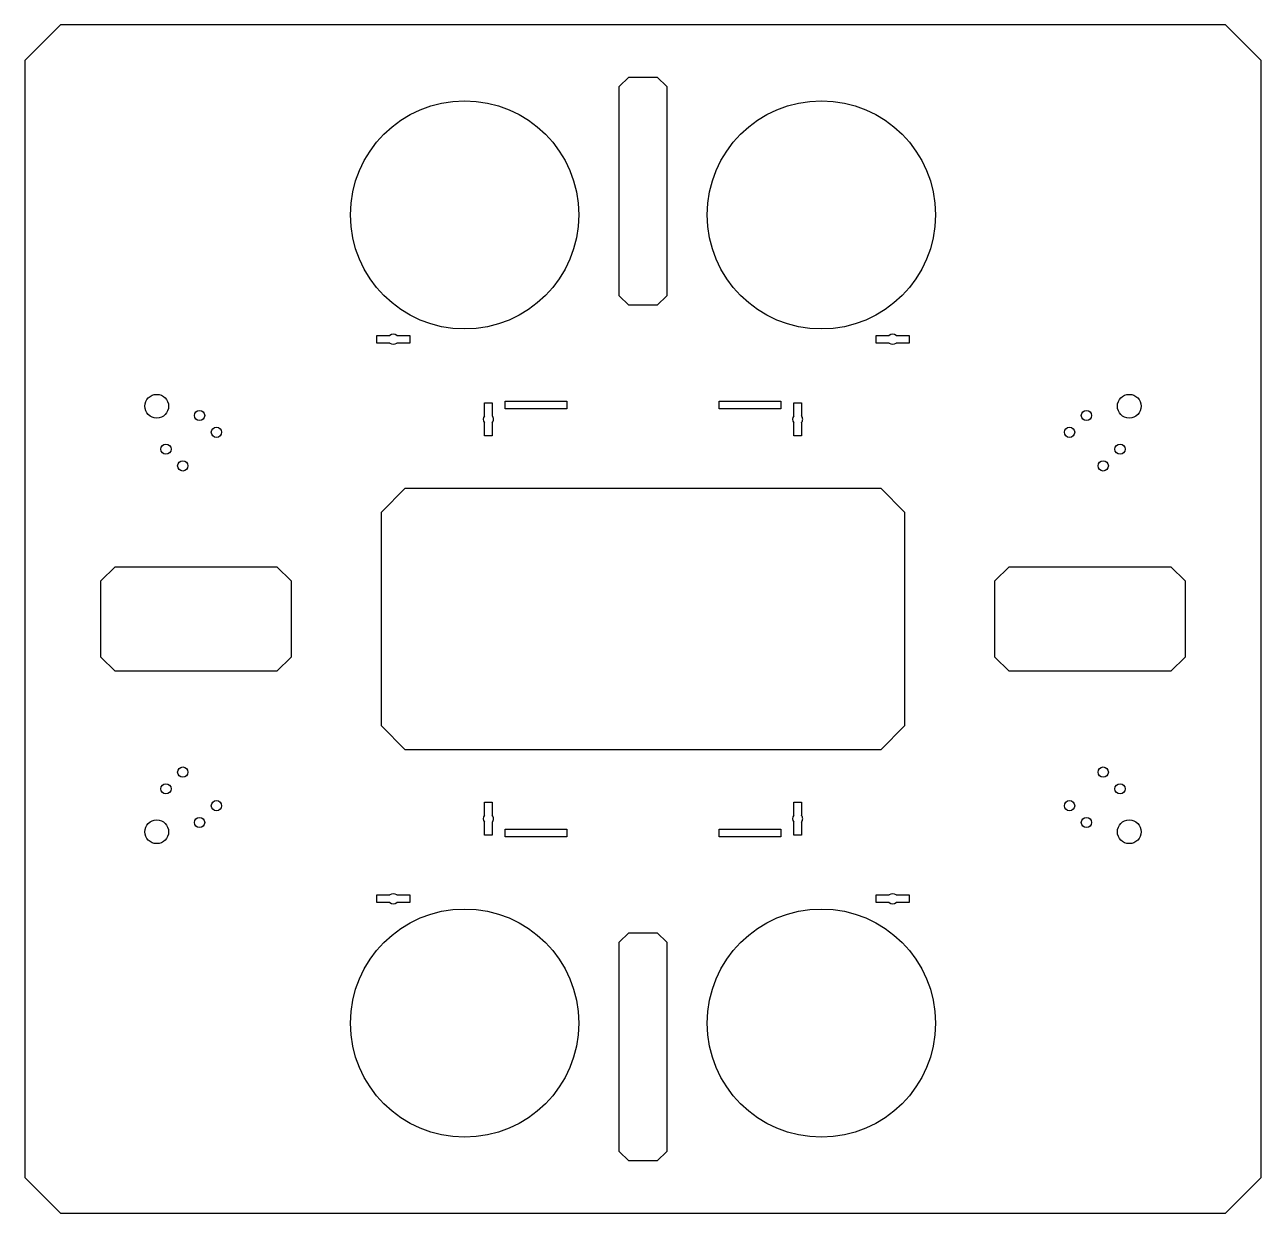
# Model space of a CAD drawing. Header units: millimetres. Extents: x 0 to 520, y 0 to 500.
import ezdxf

# ---------------------------------------------------------------- set-up
doc = ezdxf.new("R2010")
doc.units = ezdxf.units.MM

msp = doc.modelspace()

# ---------------------------------------------------------------- linework, layer by layer
at = {"layer": 'CUT'}
for p, q in [((15, 500), (0, 485)), ((505, 500), (15, 500)), ((520, 485), (505, 500)), ((0, 485), (0, 15)), ((520, 15), (520, 485)), ((250, 474), (254, 478)), ((250, 386), (250, 474)), ((254, 478), (266, 478)), ((266, 478), (270, 474)), ((270, 474), (270, 386)), ((254, 382), (250, 386)), ((270, 386), (266, 382)), ((266, 382), (254, 382)), ((148, 369.3), (153.56, 369.3)), ((148, 366.1), (148, 369.3)), ((156.44, 369.3), (162, 369.3)), ((162, 369.3), (162, 366.1)), ((358, 369.3), (363.56, 369.3)), ((358, 366.1), (358, 369.3)), ((366.44, 369.3), (372, 369.3)), ((372, 369.3), (372, 366.1)), ((153.56, 366.1), (148, 366.1)), ((162, 366.1), (156.44, 366.1)), ((363.56, 366.1), (358, 366.1)), ((372, 366.1), (366.44, 366.1)), ((193.4, 341), (196.6, 341)), ((193.4, 335.44), (193.4, 341)), ((196.6, 341), (196.6, 335.44)), ((202, 341.6), (228, 341.6)), ((202, 338.4), (202, 341.6)), ((228, 338.4), (202, 338.4)), ((228, 341.6), (228, 338.4)), ((292, 341.6), (318, 341.6)), ((292, 338.4), (292, 341.6)), ((318, 338.4), (292, 338.4)), ((318, 341.6), (318, 338.4)), ((323.4, 341), (326.6, 341)), ((323.4, 335.44), (323.4, 341)), ((326.6, 341), (326.6, 335.44)), ((193.4, 327), (193.4, 332.56)), ((196.6, 332.56), (196.6, 327)), ((323.4, 327), (323.4, 332.56)), ((326.6, 332.56), (326.6, 327)), ((196.6, 327), (193.4, 327)), ((326.6, 327), (323.4, 327)), ((150, 295), (160, 305)), ((160, 305), (360, 305)), ((360, 305), (370, 295)), ((150, 205), (150, 295)), ((370, 295), (370, 205)), ((32, 266), (38, 272)), ((38, 272), (106, 272)), ((106, 272), (112, 266)), ((408, 266), (414, 272)), ((414, 272), (482, 272)), ((482, 272), (488, 266)), ((32, 234), (32, 266)), ((112, 266), (112, 234)), ((408, 234), (408, 266)), ((488, 266), (488, 234)), ((38, 228), (32, 234)), ((112, 234), (106, 228)), ((414, 228), (408, 234)), ((488, 234), (482, 228)), ((106, 228), (38, 228)), ((482, 228), (414, 228)), ((160, 195), (150, 205)), ((370, 205), (360, 195)), ((360, 195), (160, 195)), ((193.4, 173), (196.6, 173)), ((193.4, 167.44), (193.4, 173)), ((196.6, 173), (196.6, 167.44)), ((323.4, 173), (326.6, 173)), ((323.4, 167.44), (323.4, 173)), ((326.6, 173), (326.6, 167.44)), ((193.4, 159), (193.4, 164.56)), ((196.6, 164.56), (196.6, 159)), ((202, 161.6), (228, 161.6)), ((202, 158.4), (202, 161.6)), ((228, 161.6), (228, 158.4)), ((292, 161.6), (318, 161.6)), ((292, 158.4), (292, 161.6)), ((318, 161.6), (318, 158.4)), ((323.4, 159), (323.4, 164.56)), ((326.6, 164.56), (326.6, 159)), ((196.6, 159), (193.4, 159)), ((228, 158.4), (202, 158.4)), ((318, 158.4), (292, 158.4)), ((326.6, 159), (323.4, 159)), ((148, 133.9), (153.56, 133.9)), ((148, 130.7), (148, 133.9)), ((153.56, 130.7), (148, 130.7)), ((156.44, 133.9), (162, 133.9)), ((162, 130.7), (156.44, 130.7)), ((162, 133.9), (162, 130.7)), ((358, 133.9), (363.56, 133.9)), ((358, 130.7), (358, 133.9)), ((363.56, 130.7), (358, 130.7)), ((366.44, 133.9), (372, 133.9)), ((372, 130.7), (366.44, 130.7)), ((372, 133.9), (372, 130.7)), ((250, 114), (254, 118)), ((254, 118), (266, 118)), ((266, 118), (270, 114)), ((250, 26), (250, 114)), ((270, 114), (270, 26)), ((254, 22), (250, 26)), ((270, 26), (266, 22)), ((266, 22), (254, 22)), ((0, 15), (15, 0)), ((505, 0), (520, 15)), ((15, 0), (505, 0))]:
    msp.add_line(p, q, dxfattribs=at)
for centre, radius in [((185, 420), 48), ((335, 420), 48), ((55.5, 339.5), 5), ((464.5, 339.5), 5), ((73.54, 335.61), 2.15), ((446.46, 335.61), 2.15), ((80.61, 328.54), 2.15), ((439.39, 328.54), 2.15), ((59.39, 321.46), 2.15), ((460.61, 321.46), 2.15), ((66.46, 314.39), 2.15), ((453.54, 314.39), 2.15), ((66.46, 185.61), 2.15), ((453.54, 185.61), 2.15), ((59.39, 178.54), 2.15), ((460.61, 178.54), 2.15), ((80.61, 171.46), 2.15), ((439.39, 171.46), 2.15), ((73.54, 164.39), 2.15), ((446.46, 164.39), 2.15), ((55.5, 160.5), 5), ((464.5, 160.5), 5), ((185, 80), 48), ((335, 80), 48)]:
    msp.add_circle(centre, radius, dxfattribs=at)
for centre, start, end in [((155, 367.7), 48.0892, 131.9108), ((365, 367.7), 48.0892, 131.9108), ((155, 367.7), 228.0892, 311.9108), ((365, 367.7), 228.0892, 311.9108), ((195, 334), 138.0892, 221.9108), ((195, 334), 0, 41.9108), ((195, 334), 318.0892, 0), ((325, 334), 138.0892, 221.9108), ((325, 334), 0, 41.9108), ((325, 334), 318.0892, 0), ((195, 166), 138.0892, 221.9108), ((195, 166), 0, 41.9108), ((325, 166), 138.0892, 221.9108), ((325, 166), 0, 41.9108), ((195, 166), 318.0892, 0), ((325, 166), 318.0892, 0), ((155, 132.3), 48.0892, 131.9108), ((155, 132.3), 228.0892, 311.9108), ((365, 132.3), 48.0892, 131.9108), ((365, 132.3), 228.0892, 311.9108)]:
    msp.add_arc(centre, 2.15, start, end, dxfattribs=at)

doc.saveas('drawing.dxf')
